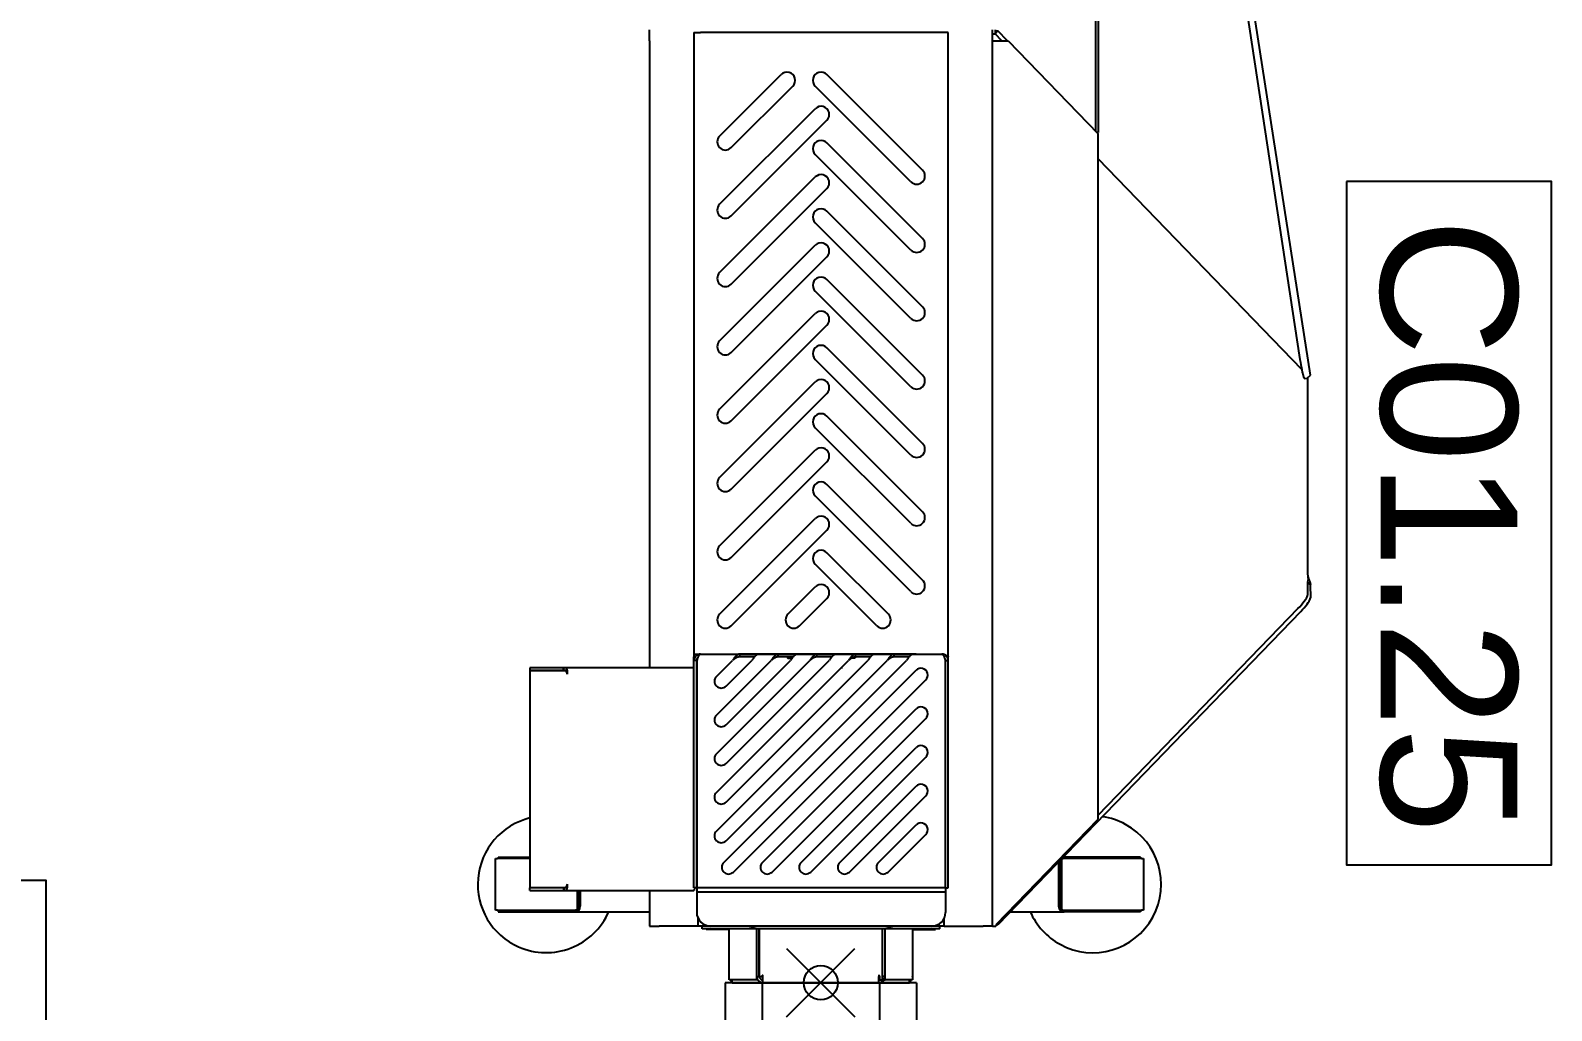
# Model space of a CAD drawing. Extents: x -3873 to 164127, y 7129 to 96529.
# Drawn here: x 60529 to 61642, y 49599 to 50317 of the extents above; entities that cross this region are included whole.
import ezdxf
from ezdxf.enums import TextEntityAlignment as Align

# ---------------------------------------------------------------- set-up
doc = ezdxf.new("R2010")
doc.units = 0
doc.header["$PDMODE"] = 35
doc.header["$PDSIZE"] = 25
doc.layers.get('0').update_dxf_attribs({"linetype": 'CONTINUOUS'})
doc.layers.add('LAYOUT', color=90, linetype='CONTINUOUS')
doc.layers.add('POSNR', color=4, linetype='CONTINUOUS')
doc.styles.add('015_100', font='arial.ttf', dxfattribs={"height": 150})

# ---------------------------------------------------------------- blocks, each defined once
blk = doc.blocks.new('evisceration_pan_con_HL_c')
at = {"ltscale": 20}
blk.add_lwpolyline([(-85.6, -448.5), (-235.6, -448.5), (-235.6, -238.5), (64.4, -238.5), (64.4, -448.5), (-85.6, -448.5)], dxfattribs=at)
at = {"layer": 'POSNR', "color": 4, "linetype": 'Continuous', "style": '015_100', "flags": 8}
blk.add_attdef('C01.22', text='', height=100, dxfattribs=at).set_placement((-700.2, 321.3), align=Align.MIDDLE)
blk = doc.blocks.new('evisceration_H_L_separator_d')
at = {"ltscale": 20}
for p, q in [((-64.945975, 0), (-64.945975, -1.9989)), ((-45.054625, 0), (-64.945975, 0)), ((-42.350775, 0), (-45.054625, 0)), ((-45.054625, 0), (-45.054625, -0.8667)), ((42.350775, 0), (-42.350775, 0)), ((-42.350775, 0), (-42.350775, -4.6509)), ((42.350775, 0), (42.350775, -4.6509)), ((45.054625, 0), (42.362975, 0)), ((64.945975, 0), (45.054625, 0)), ((45.054625, 0), (45.054625, -0.8667)), ((64.945975, 0), (64.945975, -1.9989)), ((-66.999825, -39.4989), (-66.999825, -4.6509)), ((-66.990675, -1.9989), (-46.998575, -1.9989)), ((-66.990675, -39.4989), (-66.990675, -1.9989)), ((-47.001625, -4.6509), (-44.999675, -4.6509)), ((-47.001625, -4.6509), (-47.001625, -39.4989)), ((-46.171575, -1.9989), (-46.998575, -1.9989)), ((-46.998575, -1.9989), (-46.998575, -4.47695)), ((-42.851275, -1.9989), (-44.999675, -1.9989)), ((-44.999675, -39.4989), (-44.999675, -1.9989)), ((-42.851275, -5.1514), (-42.851275, -1.9989)), ((-42.350775, -5.1514), (-42.350775, -4.6509)), ((42.359925, -1.9989), (42.350775, -1.9989)), ((42.350775, -4.6509), (42.350775, -5.1514)), ((44.999675, -4.6509), (42.848225, -4.6509)), ((42.848225, -5.1514), (42.848225, -4.6509)), ((44.999675, -39.4989), (44.999675, -4.6509)), ((44.999675, -4.6509), (44.999675, -39.4989)), ((46.998625, -4.6509), (44.999675, -4.6509)), ((46.171575, -1.9989), (47.019975, -1.9989)), ((46.998625, -39.4989), (46.998625, -4.6509)), ((47.019975, -1.9989), (67.012025, -1.9989)), ((47.019975, -39.4989), (47.019975, -1.9989)), ((67.012025, -1.9989), (67.012025, -39.4989)), ((-351.109325, -271.6919), (-129.609675, -42.37975)), ((-128.669725, -42.8528), (-202.705375, -119.50075)), ((-129.609675, -42.37975), (-128.910825, -43.1)), ((-129.609675, -42.37975), (-128.410325, -42.37975)), ((-125.706475, -41.50085), (-127.946475, -41.50085)), ((-125.706475, -41.50085), (-118.705725, -41.50085)), ((-125.706475, -41.50085), (-125.706475, -689.4989)), ((-94.206225, -41.50085), (-118.705725, -41.50085)), ((-90.205375, -41.50085), (-94.206225, -41.50085)), ((-90.205375, -41.50085), (-83.204625, -41.50085)), ((-90.205375, -41.50085), (-90.205375, -47.1405)), ((-87.205525, -39.4989), (-83.705125, -39.4989)), ((-87.205525, -39.4989), (-87.205525, -41.50085)), ((-66.999825, -38.99845), (-84.001175, -38.99845)), ((-84.001175, -39.4989), (-84.001175, -38.99845)), ((-83.705125, -39.4989), (83.293175, -39.4989)), ((-83.204625, -41.50085), (-81.205725, -41.50085)), ((-81.205725, -41.50085), (80.793775, -41.50085)), ((67.008975, -38.99845), (83.998125, -38.99845)), ((80.809025, -41.50085), (82.795725, -41.50085)), ((82.795725, -41.50085), (89.793425, -41.50085)), ((83.293175, -39.4989), (86.793525, -39.4989)), ((83.998125, -38.99845), (83.998125, -39.4989)), ((86.793525, -39.4989), (86.793525, -41.50085)), ((89.793425, -41.50085), (89.793425, -47.1405)), ((89.793425, -41.50085), (93.794275, -41.50085)), ((93.794275, -41.50085), (118.293775, -41.50085)), ((125.294475, -41.50085), (118.293775, -41.50085)), ((125.294475, -67.4988), (125.294475, -41.50085)), ((-236.021425, -91.0004), (-236.021425, -52.9999)), ((-236.021425, -52.9999), (-234.657275, -52.9999)), ((-177.452075, -52.9999), (-234.657275, -52.9999)), ((-234.019475, -51.9989), (-178.019725, -51.9989)), ((-234.019475, -52.9999), (-234.019475, -51.9989)), ((-138.902275, -51.9989), (-178.019725, -51.9989)), ((-176.039125, -52.9999), (-177.452075, -52.9999)), ((-176.039125, -88.99845), (-176.039125, -54.9988)), ((-174.623125, -88.9801), (-174.623125, -54.9988)), ((-91.206375, -62.5), (-91.206375, -51.49845)), ((90.794375, -62.5), (90.794375, -51.49845)), ((179.978925, -51.9989), (125.294475, -51.9989)), ((176.582325, -54.9988), (176.582325, -67.4988)), ((177.995325, -52.9999), (179.411325, -52.9999)), ((177.995325, -54.9988), (177.995325, -67.4988)), ((236.616525, -52.9999), (179.411325, -52.9999)), ((235.978725, -51.9989), (179.978925, -51.9989)), ((235.978725, -52.9999), (235.978725, -51.9989)), ((236.616525, -52.9999), (237.980675, -52.9999)), ((237.980675, -52.9999), (237.980675, -91.0004)), ((-174.021925, -88.0005), (-174.021925, -55.99975)), ((-91.206375, -66.50085), (-91.206375, -62.5)), ((90.794375, -66.50085), (-91.206375, -66.50085)), ((-91.206375, -69.50075), (-91.206375, -66.50085)), ((90.794375, -66.50085), (90.794375, -62.5)), ((90.794375, -69.50075), (90.794375, -66.50085)), ((175.978075, -67.4988), (175.978075, -55.99975)), ((-93.205275, -69.50075), (-93.205275, -235.849)), ((-91.206375, -69.50075), (-93.205275, -69.50075)), ((-91.206375, -69.50075), (90.794375, -69.50075)), ((-91.206375, -69.50075), (-91.206375, -235.849)), ((90.794375, -69.50075), (92.793275, -69.50075)), ((90.794375, -235.849), (90.794375, -69.50075)), ((90.794375, -69.50075), (90.794375, -235.849)), ((186.445625, -67.4988), (92.793275, -67.4988)), ((92.793275, -69.50075), (92.793275, -235.849)), ((186.445625, -67.4988), (186.705025, -67.4988)), ((186.445625, -69.50075), (212.794475, -69.50075)), ((188.093575, -67.4988), (186.705025, -67.4988)), ((188.093575, -69.50075), (188.093575, -67.4988)), ((188.166825, -67.4988), (188.093575, -67.4988)), ((188.166825, -69.50075), (188.166825, -67.4988)), ((212.794475, -67.4988), (188.166825, -67.4988)), ((212.794475, -67.4988), (212.794475, -69.50075)), ((212.794475, -228.5004), (212.794475, -69.50075)), ((63.966375, -80.9662), (-76.741025, -221.67055)), ((35.679625, -80.9662), (-76.741025, -193.38685)), ((7.395925, -80.9662), (-76.741025, -165.10315)), ((-20.887775, -80.9662), (-76.741025, -136.81945)), ((-49.171425, -80.9662), (-76.741025, -108.53275)), ((71.037275, -88.03405), (-69.670125, -228.74145)), ((42.753625, -88.03405), (-69.670125, -200.4578)), ((14.466875, -88.03405), (-69.670125, -172.17105)), ((-13.816825, -88.03405), (-69.670125, -143.88735)), ((-42.100525, -88.03405), (-69.670125, -115.60365)), ((-234.657275, -91.0004), (-236.021425, -91.0004)), ((-234.657275, -91.0004), (-177.452075, -91.0004)), ((-234.019475, -92.00135), (-234.019475, -91.0004)), ((-234.019475, -92.00135), (-178.019725, -92.00135)), ((-177.540575, -92.00135), (-178.019725, -92.00135)), ((-176.573175, -91.0004), (-177.452075, -91.0004)), ((212.794475, -91.0004), (236.616525, -91.0004)), ((235.978725, -92.00135), (212.794475, -92.00135)), ((235.978725, -92.00135), (235.978725, -91.0004)), ((237.980675, -91.0004), (236.616525, -91.0004)), ((69.258125, -103.9551), (-62.635775, -235.849)), ((76.329025, -111.026), (-48.493975, -235.849)), ((-349.058525, -273.8129), (-202.705375, -122.29615)), ((-202.705375, -621.49965), (-202.705375, -119.50075)), ((69.258125, -132.2388), (-34.352125, -235.849)), ((76.329025, -139.3097), (-20.210275, -235.849)), ((69.258125, -160.52245), (-6.068425, -235.849)), ((76.329025, -167.5934), (8.073425, -235.849)), ((69.258125, -188.8092), (22.215275, -235.849)), ((76.329025, -195.8771), (36.360175, -235.849)), ((69.258125, -217.0929), (50.502025, -235.849)), ((-15.373225, -229.88895), (-15.373225, -231.01505)), ((12.907425, -231.01505), (12.876875, -230.93875)), ((76.329025, -224.16385), (64.643875, -235.849)), ((92.793275, -230.4993), (92.793275, -238.501)), ((92.793275, -230.4993), (186.445625, -230.4993)), ((125.294475, -689.4989), (125.294475, -230.4993)), ((212.794475, -228.5004), (186.445625, -228.5004)), ((186.445625, -228.5004), (186.705025, -228.5004)), ((186.445625, -230.4993), (186.705025, -230.4993)), ((186.705025, -228.5004), (188.093575, -228.5004)), ((186.705025, -230.4993), (188.093575, -230.4993)), ((188.093575, -228.5004), (188.166825, -228.5004)), ((188.093575, -228.5004), (188.093575, -230.4993)), ((188.093575, -230.4993), (188.166825, -230.4993)), ((188.166825, -228.5004), (212.794475, -228.5004)), ((188.166825, -228.5004), (188.166825, -230.4993)), ((188.166825, -230.4993), (212.794475, -230.4993)), ((212.794475, -230.4993), (212.794475, -228.5004)), ((-91.206375, -235.849), (-93.205275, -235.849)), ((-93.205275, -235.8765), (-93.205275, -238.501)), ((-92.378225, -238.501), (-93.205275, -238.501)), ((-93.205275, -238.501), (-93.205275, -695.49865)), ((-92.378225, -238.501), (-93.205275, -238.501)), ((-91.206375, -235.849), (-91.206375, -235.87035)), ((-67.915325, -240.4999), (-88.554375, -240.4999)), ((88.145475, -240.4999), (-88.554375, -240.4999)), ((-69.670125, -240.4999), (-53.773475, -240.4999)), ((-69.670125, -240.4999), (2.793875, -240.4999)), ((-69.670125, -240.4999), (-25.489825, -240.4999)), ((-64.805575, -240.4999), (31.077575, -240.4999)), ((-64.674375, -238.501), (-53.773475, -238.501)), ((-53.773475, -238.501), (-53.773475, -240.4999)), ((-39.631625, -240.4999), (-53.773475, -240.4999)), ((-36.521925, -240.4999), (59.361275, -240.4999)), ((-36.390675, -238.501), (-25.489825, -238.501)), ((-25.489825, -238.501), (-25.489825, -240.4999)), ((-11.347975, -240.4999), (-25.489825, -240.4999)), ((-25.373825, -238.0005), (-24.873325, -237.5)), ((-25.373825, -238.49795), (-25.373825, -238.0005)), ((-24.873325, -238.4552), (-24.873325, -237.5)), ((-24.873325, -237.5), (-22.468575, -237.5)), ((-8.106975, -238.501), (2.793875, -238.501)), ((-7.969675, -238.501), (-7.856725, -238.21105)), ((2.793875, -238.501), (2.793875, -240.4999)), ((16.935725, -240.4999), (2.793875, -240.4999)), ((20.179775, -238.501), (31.077575, -238.501)), ((24.125675, -237.5), (20.997625, -237.5)), ((24.125675, -237.5), (24.125675, -238.47045)), ((24.626175, -238.0005), (24.125675, -237.5)), ((24.626175, -238.0005), (24.626175, -238.501)), ((31.077575, -238.501), (31.077575, -240.4999)), ((45.219425, -240.4999), (31.077575, -240.4999)), ((48.463425, -238.501), (59.361275, -238.501)), ((59.361275, -238.501), (59.361275, -240.4999)), ((88.145475, -240.4999), (59.361275, -240.4999)), ((92.793275, -240.4999), (88.145475, -240.4999)), ((89.793425, -240.19775), (89.793425, -240.4999)), ((90.794375, -235.849), (92.793275, -235.849)), ((90.794375, -240.4999), (90.794375, -239.6698)), ((91.966275, -238.501), (92.793275, -238.501)), ((92.793275, -240.4999), (92.793275, -238.501)), ((92.793275, -695.49865), (92.793275, -240.4999)), ((-40.962225, -261.25795), (4.035975, -306.25915)), ((65.553275, -261.25795), (-4.447925, -331.25915)), ((15.553275, -261.25795), (-4.447925, -281.25915)), ((-49.449175, -269.74185), (-4.447925, -314.74305)), ((74.037175, -269.74185), (4.035975, -339.74305)), ((24.037175, -269.74185), (4.035975, -289.74305)), ((-358.152775, -291.31165), (-358.180225, -281.61315)), ((-356.101975, -293.43265), (-356.132525, -283.73415)), ((-65.962225, -286.25795), (4.035975, -356.25915)), ((-356.101975, -293.43265), (-358.152775, -291.31165)), ((-356.098925, -442.83145), (-356.098925, -300.15565)), ((-74.449175, -294.74185), (-4.447925, -364.74305)), ((65.553275, -311.25795), (-4.447925, -381.25915)), ((74.037175, -319.74185), (4.035975, -389.74305)), ((-74.449175, -344.74185), (-4.447925, -414.74305)), ((-65.962225, -336.25795), (4.035975, -406.25915)), ((65.553275, -361.25795), (-4.447925, -431.25915)), ((74.037175, -369.74185), (4.035975, -439.74305)), ((-65.962225, -386.25795), (4.035975, -456.25915)), ((-74.449175, -394.74185), (-4.447925, -464.74305)), ((65.553275, -411.25795), (-4.447925, -481.25915)), ((74.037175, -419.74185), (4.035975, -489.74305)), ((-358.222975, -444.64725), (-283.021525, -929.0863)), ((-355.809025, -442.58425), (-358.219925, -444.62585)), ((-353.788775, -442.2699), (-355.763225, -442.5629)), ((-74.449175, -444.74185), (-4.447925, -514.74305)), ((-65.962225, -436.25795), (4.035975, -506.25915)), ((-202.705375, -603.30505), (-351.890575, -448.8556)), ((-350.617975, -456.25), (-279.203775, -926.2665)), ((65.553275, -461.25795), (-4.447925, -531.25915)), ((74.037175, -469.74185), (4.035975, -539.74305)), ((-65.962225, -486.25795), (4.035975, -556.25915)), ((-74.449175, -494.74185), (-4.447925, -564.74305)), ((65.553275, -511.25795), (-4.447925, -581.25915)), ((-0.093075, -516.38795), (-0.077825, -516.4978)), ((74.037175, -519.74185), (4.035975, -589.74305)), ((-74.449175, -544.74185), (-4.447925, -614.74305)), ((-65.962225, -536.25795), (4.035975, -606.25915)), ((65.553275, -561.25795), (-4.447925, -631.25915)), ((74.037175, -569.74185), (4.035975, -639.74305)), ((-65.962225, -586.25795), (4.035975, -656.25915)), ((-74.449175, -594.74185), (-4.447925, -664.74305)), ((65.553275, -611.25795), (20.552075, -656.25915)), ((-202.992225, -926.2665), (-202.992225, -622.34195)), ((-202.992225, -622.34195), (-201.890575, -622.34195)), ((-137.022375, -689.4989), (-202.705375, -621.49965)), ((-200.993325, -926.2665), (-200.993325, -623.26965)), ((74.037175, -619.74185), (29.035975, -664.74305)), ((-128.669725, -689.4989), (-137.022375, -689.4989)), ((-136.488325, -689.4989), (-129.609675, -696.6217)), ((-132.389825, -689.4989), (-127.558875, -694.50075)), ((-125.706475, -689.4989), (-128.669725, -689.4989)), ((-125.706475, -689.4989), (-125.706475, -697.5006)), ((125.294475, -689.4989), (125.294475, -697.5006)), ((-129.609675, -696.6217), (-127.558875, -694.50075)), ((-127.558875, -696.6217), (-129.609675, -696.6217)), ((-125.706475, -694.50075), (-127.558875, -694.50075)), ((-127.558875, -697.5006), (-127.558875, -694.50075)), ((-93.205275, -695.49865), (-88.554375, -695.49865)), ((-88.554375, -695.49865), (88.145475, -695.49865)), ((92.793275, -695.49865), (88.145475, -695.49865))]:
    blk.add_line(p, q, dxfattribs=at)
for points in [[(-176.036075, -54.99575), (-176.048275, -54.715), (-176.097125, -54.4342), (-176.164225, -54.16565), (-176.261875, -53.9215), (-176.383975, -53.6896), (-176.524325, -53.48815), (-176.683025, -53.31725), (-176.866125, -53.1769), (-177.049275, -53.07925), (-177.250675, -53.0182), (-177.452075, -52.9999)], [(-174.626175, -54.99575), (-174.638375, -54.715), (-174.681075, -54.4342), (-174.754325, -54.16565), (-174.851975, -53.9215), (-174.974075, -53.6896), (-175.114425, -53.48815), (-175.273125, -53.31725), (-175.450125, -53.1769), (-175.639325, -53.07925), (-175.840775, -53.0182), (-176.036075, -52.9999)], [(177.992275, -52.9999), (177.796925, -53.0182), (177.595525, -53.07925), (177.406325, -53.1769), (177.229325, -53.31725), (177.070625, -53.48815), (176.930225, -53.6896), (176.808175, -53.9215), (176.710525, -54.16565), (176.637275, -54.4342), (176.594525, -54.715), (176.582325, -54.99575)], [(179.408275, -52.9999), (179.212975, -53.0182), (179.011525, -53.07925), (178.822325, -53.1769), (178.645325, -53.31725), (178.486625, -53.48815), (178.346275, -53.6896), (178.224175, -53.9215), (178.126525, -54.16565), (178.053275, -54.4342), (178.010575, -54.715), (177.998375, -54.99575)], [(92.405725, -69.50075), (92.445375, -69.1498), (92.491175, -68.8202), (92.539975, -68.51505), (92.591875, -68.2434), (92.643725, -68.00845), (92.692575, -67.8131), (92.735275, -67.6636), (92.759725, -67.59035), (92.793275, -67.4988)], [(186.445625, -67.49575), (186.274725, -67.54455), (186.109925, -67.69105), (185.945125, -67.923), (185.792525, -68.24035), (185.658275, -68.631), (185.536175, -69.10705), (185.432425, -69.63195), (185.353075, -70.2179), (185.292075, -70.84045), (185.255425, -71.48745), (185.243225, -72.1466)], [(186.445625, -69.4977), (186.366275, -69.516), (186.293025, -69.57095), (186.213675, -69.6564), (186.146575, -69.77235), (186.073325, -69.92495), (186.012275, -70.09585), (185.951225, -70.30335), (185.902425, -70.5353), (185.859675, -70.77945)], [(-177.452075, -90.9943), (-177.250675, -90.98205), (-177.049275, -90.92105), (-176.866125, -90.81725), (-176.683025, -90.6769), (-176.524325, -90.506), (-176.383975, -90.3107), (-176.261875, -90.07875), (-176.164225, -89.8285), (-176.097125, -89.56605), (-176.048275, -89.2853), (-176.036075, -88.99845)], [(185.243225, -225.84535), (185.255425, -226.51065), (185.292075, -227.1576), (185.353075, -227.78015), (185.432425, -228.36), (185.536175, -228.8971), (185.658275, -229.361), (185.792525, -229.7638), (185.945125, -230.0812), (186.109925, -230.3131), (186.274725, -230.4474), (186.445625, -230.49625)], [(185.859675, -227.21255), (185.902425, -227.4689), (185.951225, -227.6947), (186.012275, -227.89615), (186.073325, -228.07925), (186.146575, -228.2257), (186.213675, -228.3478), (186.293025, -228.43325), (186.366275, -228.48205), (186.445625, -228.4943)], [(-91.035475, -239.7858), (-91.233825, -239.71865), (-91.429125, -239.6515), (-91.587825, -239.59655), (-91.740425, -239.5386), (-91.960125, -239.45315), (-92.167675, -239.3677), (-92.268375, -239.3219), (-92.362975, -239.2792), (-92.500325, -239.21205), (-92.625425, -239.14185), (-92.744425, -239.07165), (-92.848225, -239.0015), (-92.897025, -238.9679), (-92.939775, -238.9313), (-92.994675, -238.8855), (-93.043525, -238.8367), (-93.086225, -238.7909), (-93.128975, -238.7329), (-93.147275, -238.70545), (-93.162525, -238.67495), (-93.180825, -238.6322), (-93.196125, -238.5895), (-93.202225, -238.5437), (-93.205275, -238.501)], [(-88.554375, -240.4999), (-88.603225, -240.49685), (-88.652025, -240.4938), (-88.697825, -240.4816), (-88.734425, -240.47245), (-88.771075, -240.46325), (-88.841225, -240.43275), (-88.911425, -240.39615), (-88.972475, -240.3595), (-89.030475, -240.3168), (-89.088425, -240.271), (-89.131175, -240.23135), (-89.173875, -240.19165), (-89.259325, -240.10315), (-89.305125, -240.04825), (-89.350875, -239.9933), (-89.442425, -239.87125), (-89.530925, -239.74305), (-89.619425, -239.60265), (-89.674375, -239.51415), (-89.726275, -239.4226), (-89.790325, -239.3097), (-89.851375, -239.1968), (-89.912425, -239.0747), (-89.973425, -238.9496), (-90.095525, -238.69325), (-90.214525, -238.4247), (-90.290825, -238.2477), (-90.370175, -238.06155), (-90.464775, -237.82655), (-90.559375, -237.5824), (-90.669225, -237.30165), (-90.779125, -237.0148), (-90.919475, -236.63025), (-91.206375, -235.849)], [(-67.915325, -240.4999), (-67.781075, -240.49685), (-67.646775, -240.48465), (-67.512525, -240.4663), (-67.378225, -240.43885), (-67.243975, -240.40835), (-67.109675, -240.3656), (-66.975375, -240.31985), (-66.844175, -240.2649), (-66.712925, -240.20385), (-66.581725, -240.1398), (-66.453525, -240.06655), (-66.322325, -239.9872), (-66.236875, -239.93225), (-66.154475, -239.87735), (-66.069025, -239.8163), (-65.983575, -239.7522), (-65.815725, -239.621), (-65.644825, -239.47755), (-65.476975, -239.328), (-65.309125, -239.1693), (-65.144325, -239.00455), (-65.037525, -238.8977), (-64.933775, -238.78785), (-64.820875, -238.66275), (-64.707925, -238.5376), (-64.588925, -238.4003), (-64.469925, -238.26295), (-64.234925, -237.97915), (-63.999925, -237.68615), (-63.768025, -237.3871), (-63.539125, -237.08495), (-63.236975, -236.67605), (-63.035575, -236.4014), (-62.635775, -235.849)], [(-53.773475, -240.4999), (-53.639225, -240.49685), (-53.504925, -240.48465), (-53.370675, -240.4663), (-53.236375, -240.43885), (-53.102125, -240.40835), (-52.967825, -240.3656), (-52.833575, -240.31985), (-52.702325, -240.2649), (-52.571125, -240.20385), (-52.439875, -240.1398), (-52.308625, -240.06655), (-52.180475, -239.9872), (-52.095025, -239.93225), (-52.012625, -239.87735), (-51.927175, -239.8163), (-51.841725, -239.7522), (-51.673875, -239.621), (-51.502975, -239.47755), (-51.335125, -239.328), (-51.167275, -239.1693), (-51.002475, -239.00455), (-50.895675, -238.8977), (-50.791925, -238.78785), (-50.679025, -238.66275), (-50.566075, -238.5376), (-50.447075, -238.4003), (-50.328075, -238.26295), (-50.093075, -237.97915), (-49.858075, -237.68615), (-49.626175, -237.3871), (-49.397275, -237.08495), (-49.095125, -236.67605), (-48.893725, -236.4014), (-48.493975, -235.849)], [(-53.773475, -238.501), (-53.593425, -238.4949), (-53.413375, -238.48575), (-53.236375, -238.4674), (-53.056325, -238.43995), (-52.876275, -238.4064), (-52.699275, -238.36365), (-52.522275, -238.3179), (-52.333075, -238.2599), (-52.146925, -238.1958), (-51.963825, -238.1256), (-51.777625, -238.0463), (-51.594525, -237.96085), (-51.484675, -237.90895), (-51.371775, -237.85095), (-51.255775, -237.78995), (-51.136775, -237.72585), (-50.910925, -237.5946), (-50.685125, -237.4573), (-50.538625, -237.3627), (-50.392125, -237.2681), (-50.239575, -237.16735), (-50.090025, -237.06055), (-49.821475, -236.8683), (-49.555975, -236.673), (-49.198925, -236.4014), (-48.963925, -236.22135), (-48.493975, -235.849)], [(-39.631625, -240.4999), (-39.497375, -240.49685), (-39.363075, -240.48465), (-39.228825, -240.4663), (-39.094525, -240.43885), (-38.960275, -240.40835), (-38.825975, -240.3656), (-38.691725, -240.31985), (-38.560475, -240.2649), (-38.429275, -240.20385), (-38.298025, -240.1398), (-38.166825, -240.06655), (-38.038625, -239.9872), (-37.953175, -239.93225), (-37.870775, -239.87735), (-37.785325, -239.8163), (-37.699875, -239.7522), (-37.532025, -239.621), (-37.361125, -239.47755), (-37.190225, -239.328), (-37.025425, -239.1693), (-36.857625, -239.00455), (-36.753825, -238.8977), (-36.650075, -238.78785), (-36.537175, -238.66275), (-36.424275, -238.5376), (-36.305225, -238.4003), (-36.186225, -238.26295), (-35.951225, -237.97915), (-35.716225, -237.68615), (-35.484325, -237.3871), (-35.255425, -237.08495), (-34.953325, -236.67605), (-34.751875, -236.4014), (-34.352125, -235.849)], [(-25.489825, -238.501), (-25.309725, -238.4949), (-25.129675, -238.48575), (-24.952675, -238.4674), (-24.772625, -238.43995), (-24.592575, -238.4064), (-24.415575, -238.36365), (-24.235525, -238.3179), (-24.049375, -238.2599), (-23.863225, -238.1958), (-23.677075, -238.1256), (-23.493975, -238.0463), (-23.310825, -237.96085), (-23.197925, -237.90895), (-23.088075, -237.85095), (-22.972125, -237.78995), (-22.853075, -237.72585), (-22.627275, -237.5946), (-22.401425, -237.4573), (-22.254925, -237.3627), (-22.108475, -237.2681), (-21.955875, -237.16735), (-21.806325, -237.06055), (-21.537775, -236.8683), (-21.269225, -236.673), (-20.915225, -236.4014), (-20.680225, -236.22135), (-20.210275, -235.849)], [(-25.489825, -240.4999), (-25.355525, -240.49685), (-25.221225, -240.48465), (-25.083925, -240.4663), (-24.949625, -240.43885), (-24.818425, -240.40835), (-24.684125, -240.3656), (-24.549875, -240.31985), (-24.418625, -240.2649), (-24.287425, -240.20385), (-24.156175, -240.1398), (-24.024975, -240.06655), (-23.896775, -239.9872), (-23.811325, -239.93225), (-23.728925, -239.87735), (-23.640425, -239.8163), (-23.558025, -239.7522), (-23.390175, -239.621), (-23.219275, -239.47755), (-23.048375, -239.328), (-22.883625, -239.1693), (-22.715775, -239.00455), (-22.611975, -238.8977), (-22.508225, -238.78785), (-22.395325, -238.66275), (-22.282425, -238.5376), (-22.163375, -238.4003), (-22.041325, -238.26295), (-21.806325, -237.97915), (-21.574375, -237.68615), (-21.342475, -237.3871), (-21.113575, -237.08495), (-20.811475, -236.67605), (-20.610025, -236.4014), (-20.210275, -235.849)], [(-11.347975, -240.4999), (-11.213675, -240.49685), (-11.079425, -240.48465), (-10.942075, -240.4663), (-10.807775, -240.43885), (-10.673525, -240.40835), (-10.542275, -240.3656), (-10.408025, -240.31985), (-10.276775, -240.2649), (-10.145575, -240.20385), (-10.014325, -240.1398), (-9.883125, -240.06655), (-9.754925, -239.9872), (-9.669475, -239.93225), (-9.584025, -239.87735), (-9.498575, -239.8163), (-9.413125, -239.7522), (-9.248325, -239.621), (-9.077425, -239.47755), (-8.906575, -239.328), (-8.741775, -239.1693), (-8.573925, -239.00455), (-8.470125, -238.8977), (-8.366375, -238.78785), (-8.253475, -238.66275), (-8.137525, -238.5376), (-8.018475, -238.4003), (-7.899475, -238.26295), (-7.664475, -237.97915), (-7.432575, -237.68615), (-7.200625, -237.3871), (-6.971725, -237.08495), (-6.669625, -236.67605), (-6.468175, -236.4014), (-6.068425, -235.849)], [(2.793875, -238.501), (2.973925, -238.4949), (3.153975, -238.48575), (3.334075, -238.4674), (3.511075, -238.43995), (3.691125, -238.4064), (3.868125, -238.36365), (4.048175, -238.3179), (4.234325, -238.2599), (4.420475, -238.1958), (4.606625, -238.1256), (4.789725, -238.0463), (4.972825, -237.96085), (5.085775, -237.90895), (5.195625, -237.85095), (5.314625, -237.78995), (5.430625, -237.72585), (5.656425, -237.5946), (5.882275, -237.4573), (6.028775, -237.3627), (6.175225, -237.2681), (6.327825, -237.16735), (6.480425, -237.06055), (6.745925, -236.8683), (7.014475, -236.673), (7.368475, -236.4014), (7.603475, -236.22135), (8.073425, -235.849)], [(2.793875, -240.4999), (2.928175, -240.49685), (3.065475, -240.48465), (3.199775, -240.4663), (3.334075, -240.43885), (3.468325, -240.40835), (3.599575, -240.3656), (3.733825, -240.31985), (3.865075, -240.2649), (3.996275, -240.20385), (4.127525, -240.1398), (4.258725, -240.06655), (4.386925, -239.9872), (4.472375, -239.93225), (4.557825, -239.87735), (4.643275, -239.8163), (4.728725, -239.7522), (4.893475, -239.621), (5.064375, -239.47755), (5.235275, -239.328), (5.400075, -239.1693), (5.567925, -239.00455), (5.671675, -238.8977), (5.775475, -238.78785), (5.891425, -238.66275), (6.004325, -238.5376), (6.123375, -238.4003), (6.242375, -238.26295), (6.477375, -237.97915), (6.709275, -237.68615), (6.941225, -237.3871), (7.170125, -237.08495), (7.475275, -236.67605), (7.673625, -236.4014), (8.073425, -235.849)], [(16.935725, -240.4999), (17.070025, -240.49685), (17.207325, -240.48465), (17.341625, -240.4663), (17.475875, -240.43885), (17.610175, -240.40835), (17.741375, -240.3656), (17.875675, -240.31985), (18.009975, -240.2649), (18.138125, -240.20385), (18.269375, -240.1398), (18.400575, -240.06655), (18.528775, -239.9872), (18.614225, -239.93225), (18.699675, -239.87735), (18.785075, -239.8163), (18.870525, -239.7522), (19.038375, -239.621), (19.206225, -239.47755), (19.377125, -239.328), (19.544975, -239.1693), (19.709775, -239.00455), (19.813525, -238.8977), (19.920375, -238.78785), (20.033275, -238.66275), (20.146175, -238.5376), (20.265225, -238.4003), (20.384225, -238.26295), (20.619225, -237.97915), (20.851125, -237.68615), (21.083075, -237.3871), (21.311975, -237.08495), (21.617125, -236.67605), (21.815475, -236.4014), (22.215275, -235.849)], [(31.077575, -238.501), (31.257625, -238.4949), (31.437675, -238.48575), (31.617725, -238.4674), (31.797775, -238.43995), (31.974775, -238.4064), (32.154875, -238.36365), (32.331875, -238.3179), (32.518025, -238.2599), (32.704175, -238.1958), (32.890325, -238.1256), (33.073425, -238.0463), (33.259575, -237.96085), (33.369475, -237.90895), (33.479325, -237.85095), (33.598325, -237.78995), (33.714275, -237.72585), (33.943175, -237.5946), (34.165975, -237.4573), (34.315475, -237.3627), (34.461975, -237.2681), (34.611525, -237.16735), (34.764125, -237.06055), (35.032675, -236.8683), (35.298175, -236.673), (35.652175, -236.4014), (35.887175, -236.22135), (36.360175, -235.849)], [(31.077575, -240.4999), (31.214925, -240.49685), (31.349175, -240.48465), (31.483475, -240.4663), (31.617725, -240.43885), (31.752025, -240.40835), (31.886275, -240.3656), (32.017525, -240.31985), (32.151775, -240.2649), (32.283025, -240.20385), (32.414275, -240.1398), (32.542425, -240.06655), (32.670575, -239.9872), (32.756025, -239.93225), (32.841475, -239.87735), (32.926925, -239.8163), (33.012375, -239.7522), (33.180225, -239.621), (33.351125, -239.47755), (33.518975, -239.328), (33.686825, -239.1693), (33.851625, -239.00455), (33.955375, -238.8977), (34.062175, -238.78785), (34.175125, -238.66275), (34.288025, -238.5376), (34.407025, -238.4003), (34.526075, -238.26295), (34.761075, -237.97915), (34.996025, -237.68615), (35.224925, -237.3871), (35.453825, -237.08495), (35.758975, -236.67605), (35.960375, -236.4014), (36.360175, -235.849)], [(45.219425, -240.4999), (45.356775, -240.49685), (45.491025, -240.48465), (45.625325, -240.4663), (45.759575, -240.43885), (45.893875, -240.40835), (46.028125, -240.3656), (46.159375, -240.31985), (46.293625, -240.2649), (46.424875, -240.20385), (46.556075, -240.1398), (46.684275, -240.06655), (46.812425, -239.9872), (46.897875, -239.93225), (46.983325, -239.87735), (47.068775, -239.8163), (47.154225, -239.7522), (47.322075, -239.621), (47.492975, -239.47755), (47.660825, -239.328), (47.828675, -239.1693), (47.993475, -239.00455), (48.100275, -238.8977), (48.204025, -238.78785), (48.316975, -238.66275), (48.429875, -238.5376), (48.548875, -238.4003), (48.667925, -238.26295), (48.902875, -237.97915), (49.137875, -237.68615), (49.366775, -237.3871), (49.595625, -237.08495), (49.900825, -236.67605), (50.102225, -236.4014), (50.502025, -235.849)], [(59.361275, -238.501), (59.541325, -238.4949), (59.721375, -238.48575), (59.901425, -238.4674), (60.081475, -238.43995), (60.258475, -238.4064), (60.438525, -238.36365), (60.615525, -238.3179), (60.801725, -238.2599), (60.987875, -238.1958), (61.174025, -238.1256), (61.360175, -238.0463), (61.543275, -237.96085), (61.653125, -237.90895), (61.763025, -237.85095), (61.882025, -237.78995), (61.997975, -237.72585), (62.226875, -237.5946), (62.452725, -237.4573), (62.599175, -237.3627), (62.745675, -237.2681), (62.895225, -237.16735), (63.047775, -237.06055), (63.316375, -236.8683), (63.581875, -236.673), (63.935875, -236.4014), (64.173875, -236.22135), (64.643875, -235.849)], [(59.361275, -240.4999), (59.498625, -240.49685), (59.632875, -240.48465), (59.767175, -240.4663), (59.901425, -240.43885), (60.035725, -240.40835), (60.169975, -240.3656), (60.301225, -240.31985), (60.435475, -240.2649), (60.566725, -240.20385), (60.697925, -240.1398), (60.826125, -240.06655), (60.957325, -239.9872), (61.039725, -239.93225), (61.125175, -239.87735), (61.210625, -239.8163), (61.296075, -239.7522), (61.463925, -239.621), (61.634825, -239.47755), (61.802675, -239.328), (61.970525, -239.1693), (62.135325, -239.00455), (62.242125, -238.8977), (62.345875, -238.78785), (62.458825, -238.66275), (62.571725, -238.5376), (62.690725, -238.4003), (62.809775, -238.26295), (63.044725, -237.97915), (63.279725, -237.68615), (63.508625, -237.3871), (63.737475, -237.08495), (64.042675, -236.67605), (64.244075, -236.4014), (64.643875, -235.849)], [(88.145475, -240.4999), (88.191225, -240.49685), (88.240075, -240.4938), (88.288875, -240.4816), (88.322475, -240.47245), (88.359075, -240.46325), (88.432325, -240.43275), (88.502525, -240.39615), (88.560475, -240.3595), (88.618475, -240.3168), (88.676475, -240.271), (88.719175, -240.23135), (88.761925, -240.19165), (88.847375, -240.10315), (88.893125, -240.04825), (88.938925, -239.9933), (89.030475, -239.87125), (89.122025, -239.74305), (89.207475, -239.60265), (89.262375, -239.51415), (89.317325, -239.4226), (89.378375, -239.3097), (89.439375, -239.1968), (89.500425, -239.0747), (89.561475, -238.9496), (89.683525, -238.69325), (89.805625, -238.4247), (89.881925, -238.2477), (89.958175, -238.06155), (90.055875, -237.82655), (90.150475, -237.5824), (90.260325, -237.30165), (90.367125, -237.0148), (90.510575, -236.63025), (90.794375, -235.849)], [(-351.109325, -271.69495), (-352.445975, -273.111), (-353.684975, -274.5087), (-354.814125, -275.85755), (-355.809025, -277.1271), (-356.639075, -278.29895), (-357.310475, -279.34875), (-357.786575, -280.2643), (-358.079525, -281.02115), (-358.177175, -281.61315)], [(-349.058525, -273.8129), (-350.401325, -275.235), (-351.640325, -276.6266), (-352.769475, -277.9755), (-353.758225, -279.245), (-354.594425, -280.4169), (-355.259675, -281.4728), (-355.741875, -282.3822), (-356.034825, -283.14515), (-356.132525, -283.7311)], [(-356.819125, -296.0846), (-357.154825, -295.224), (-357.316575, -294.8059), (-357.432575, -294.50075), (-357.542425, -294.20165), (-357.630925, -293.95755), (-357.713325, -293.7195), (-357.774325, -293.53335), (-357.835375, -293.35635), (-357.926925, -293.0603), (-357.966625, -292.9169), (-358.006275, -292.7765), (-358.052075, -292.59645), (-358.091725, -292.4225), (-358.125325, -292.25465), (-358.143625, -292.1631), (-358.155825, -292.07155), (-358.171075, -291.95255), (-358.180225, -291.84265), (-358.186325, -291.7328), (-358.189375, -291.61685), (-358.183275, -291.50695), (-358.171075, -291.40625), (-358.161925, -291.35745), (-358.152775, -291.31165)], [(-356.285075, -298.05605), (-356.309525, -297.86685), (-356.346125, -297.6715), (-356.382725, -297.464), (-356.431575, -297.2565), (-356.492625, -297.03675), (-356.565875, -296.8048), (-356.639075, -296.5729), (-356.724525, -296.33485), (-356.822175, -296.0846)], [(-356.288125, -298.05605), (-356.349175, -297.4518), (-356.376625, -297.1558), (-356.416325, -296.71935), (-356.440725, -296.402), (-356.459025, -296.0907), (-356.471225, -295.7886), (-356.477375, -295.4956), (-356.480425, -295.3522), (-356.477375, -295.2118), (-356.474275, -295.08365), (-356.468175, -294.95545), (-356.459025, -294.84255), (-356.449875, -294.72965), (-356.431575, -294.55875), (-356.410225, -294.39395), (-356.379675, -294.2322), (-356.346125, -294.07655), (-356.309525, -293.93615), (-356.266775, -293.8019), (-356.217975, -293.6737), (-356.163025, -293.5486), (-356.135575, -293.4906), (-356.101975, -293.43265)], [(-350.614925, -456.25305), (-350.938425, -454.2145), (-351.268025, -452.23085), (-351.609775, -450.34485), (-351.945475, -448.58705), (-352.275075, -446.98795), (-352.598575, -445.5841), (-352.891525, -444.40615), (-353.166175, -443.4723), (-353.410325, -442.7887), (-353.617875, -442.3859), (-353.788775, -442.2699)]]:
    blk.add_lwpolyline(points, dxfattribs=at)
for centre, radius, start, end in [((-62.351975, -4.6509), 4.65, 175.954552, 179.999997), ((-62.351975, -4.6509), 4.65, 123.936104, 145.257195), ((-42.350775, -4.6509), 4.65, 90.000005, 179.999997), ((-42.601025, -5.1514), 0.25, 179.999997, 0.000003), ((-42.350775, -4.6509), 2.65, 90.000005, 100.875787), ((42.597975, -5.1514), 0.25, 179.999997, 0.000003), ((42.350775, -4.6509), 4.65, 0.000003, 90.000005), ((42.350775, -4.6509), 2.65, 0.000003, 90.000005), ((62.348925, -4.6509), 4.65, 34.742805, 56.06391), ((-199.021925, -72.00015), 49.999999, 61.352115, 241.35211), ((200.978075, -72.00015), 49.999999, 66.28832, 156.421638), ((-199.021925, -72.00015), 49.999998, 23.578355, 61.352115), ((200.978075, -72.00015), 49.999999, 283.668508, 66.28832), ((-173.121625, -18.22205), 50.818647, 331.010624, 332.740267), ((-81.205725, -51.49845), 10, 90.000005, 179.999997), ((-50.205975, -51.49845), 10.325, 75.586434, 104.413852), ((49.794025, -51.49845), 10.325, 75.586434, 104.413852), ((80.793775, -51.49845), 10, 0.000003, 90.000005), ((-178.019725, -55.99975), 4.000001, 0.000009, 89.999991), ((179.978925, -55.99975), 4.000001, 90.000009, 179.999991), ((383.439625, -160.6293), 217.050266, 155.175231, 155.943532), ((-178.019725, -88.0005), 3.999828, 354.607807, 0.000016), ((-45.637525, -84.50015), 5, 315.000001, 135), ((-17.350775, -84.50015), 5, 315.000001, 135), ((10.932925, -84.50015), 5, 315.000001, 135), ((39.216625, -84.50015), 5, 315.000001, 135), ((67.500325, -84.50015), 5, 315.000001, 135), ((-178.019725, -88.0005), 3.999974, 269.999986, 277.37793), ((-73.204025, -112.0697), 5, 135, 315.000001), ((72.795125, -107.48905), 5, 315.000001, 135), ((-199.021925, -72.00015), 50.000002, 241.352112, 261.930126), ((72.795125, -135.77575), 5, 315.000001, 135), ((-73.204025, -140.3534), 5, 135, 315.000001), ((-73.204025, -168.6371), 5, 135, 315.000001), ((72.795125, -164.05945), 5, 315.000001, 135), ((72.795125, -192.34315), 5, 315.000001, 135), ((-73.204025, -196.9208), 5, 135, 315.000001), ((-73.204025, -225.2045), 5, 135, 315.000001), ((72.795125, -220.62685), 5, 315.000001, 135), ((383.439625, -137.37185), 217.050266, 204.05647, 204.824771), ((-88.554375, -235.849), 4.65, 179.999997, 270), ((-88.554375, -235.849), 2.65, 179.999997, 220.785721), ((88.145475, -235.849), 4.65, 270, 0.000003), ((88.145475, -235.849), 2.65, 319.214279, 0.000003), ((-45.204175, -265.4999), 6, 45, 224.999999), ((19.795225, -265.4999), 6, 315.000001, 135), ((69.795225, -265.4999), 6, 315.000001, 135), ((-70.204175, -290.4999), 6, 45, 224.999999), ((-0.205975, -285.5011), 6, 135, 315.000001), ((-407.762125, -303.7537), 51.787482, 3.982986, 6.315161), ((-0.205975, -310.5011), 6, 224.999999, 45), ((69.795225, -315.4999), 6, 315.000001, 135), ((-0.205975, -335.5011), 6, 135, 315.000001), ((-70.204175, -340.4999), 6, 45, 224.999999), ((-0.205975, -360.5011), 6, 224.999999, 45), ((69.795225, -365.4999), 6, 315.000001, 135), ((-70.204175, -390.4999), 6, 45, 224.999999), ((-0.205975, -385.5011), 6, 135, 315.000001), ((-0.205975, -410.5011), 6, 224.999999, 45), ((69.795225, -415.4999), 6, 315.000001, 135), ((-0.205975, -435.5011), 6, 135, 315.000001), ((-358.177175, -444.64115), 0.044392, 159.728898, 187.997152), ((-355.744925, -442.65445), 0.09205, 99.717223, 131.915896), ((-70.204175, -440.4999), 6, 45, 224.999999), ((-0.205975, -460.5011), 6, 224.999999, 45), ((69.795225, -465.4999), 6, 315.000001, 135), ((-70.204175, -490.4999), 6, 45, 224.999999), ((-0.205975, -485.5011), 6, 135, 315.000001), ((-0.205975, -510.5011), 6, 224.999999, 45), ((69.795225, -515.4999), 6, 315.000001, 135), ((-0.205975, -535.5011), 6, 135, 315.000001), ((-70.204175, -540.4999), 6, 45, 224.999999), ((-0.205975, -560.5011), 6, 224.999999, 45), ((69.795225, -565.4999), 6, 315.000001, 135), ((-70.204175, -590.4999), 6, 45, 224.999999), ((-0.205975, -585.5011), 6, 135, 315.000001), ((-0.205975, -610.5011), 6, 224.999999, 45), ((69.795225, -615.4999), 6, 315.000001, 135), ((-0.205975, -635.5011), 6, 135, 315.000001), ((-0.205975, -660.5011), 6, 224.999999, 45), ((24.794025, -660.5011), 6, 135, 315.000001)]:
    blk.add_arc(centre, radius, start, end, dxfattribs=at)
at = {"color": 5, "linetype": 'Continuous', "ltscale": 20}
blk.add_point((0, 0), dxfattribs=at)
at = {"layer": 'POSNR', "color": 4, "linetype": 'Continuous'}
blk.add_lwpolyline([(-384.694705, -586.334487), (-384.694705, -86.334487), (-534.694705, -86.334487), (-534.694705, -586.334487)], close=True, dxfattribs=at)
at = {"layer": 'POSNR', "color": 4, "linetype": 'Continuous', "style": '015_100', "flags": 8}
blk.add_attdef('C01.25', text='', height=100, rotation=90, dxfattribs=at).set_placement((-459.697018, -334.484529), align=Align.MIDDLE)
blk = doc.blocks.new('*U184')
at = {"ltscale": 20}
for p, q in [((0, 540.5), (0, 240.4)), ((0, 540.5), (140, 540.5)), ((27, 540.5), (27, 240.4)), ((113, 540.5), (113, 240.4)), ((140, 540.5), (140, 240.4)), ((0, 240.5), (140, 240.5)), ((0, 141), (0, 240.5)), ((0, 240.4), (140, 240.4)), ((27, 240.5), (27, 152.1)), ((113, 240.5), (113, 187.8)), ((140, 199), (140, 240.5)), ((240.5, 140), (140, 240.4)), ((0, 141), (140, 199)), ((199, 140), (140, 199)), ((187.8, 113), (113, 187.8)), ((152.1, 27), (27, 152.1)), ((0, 141), (140.5, 0)), ((141, 0), (199, 140)), ((199, 140), (240.5, 140)), ((240.4, 0), (240.4, 140)), ((540.5, 140), (240.4, 140)), ((240.5, 0), (240.5, 140)), ((540.5, 0.1), (540.5, 140)), ((240.5, 113), (187.8, 113)), ((540.5, 113), (240.4, 113)), ((240.5, 27), (152.1, 27)), ((540.5, 27), (240.4, 27)), ((141, 0), (240.5, 0)), ((540.5, 0), (240.4, 0))]:
    blk.add_line(p, q, dxfattribs=at)
at = {"color": 5, "linetype": 'Continuous', "ltscale": 20}
for p in [(70, 540.5), (70, 240.4), (240.4, 70), (240.5, 70), (540.5, 70)]:
    blk.add_point(p, dxfattribs=at)

msp = doc.modelspace()

# ---------------------------------------------------------------- block references
at = {"layer": 'LAYOUT', "color": 2, "ltscale": 20}
ref = msp.add_blockref('evisceration_H_L_separator_d', (61107, 49619.8), dxfattribs=dict(at, rotation=180))
ref.add_attrib('C01.25', 'C01.25', dxfattribs={"layer": 'POSNR', "color": 4, "linetype": 'Continuous', "ltscale": 20, "height": 100, "rotation": 270, "style": '015_100'}).set_placement((61566.7, 49954.3), align=Align.MIDDLE)
at = {"layer": 'LAYOUT', "color": 2, "ltscale": 20, "rotation": 90}
for name, p in [('evisceration_pan_con_HL_c', (60091.5, 49630.4)), ('*U184', (61177, 49079.3))]:
    msp.add_blockref(name, p, dxfattribs=at)

doc.saveas('drawing.dxf')
